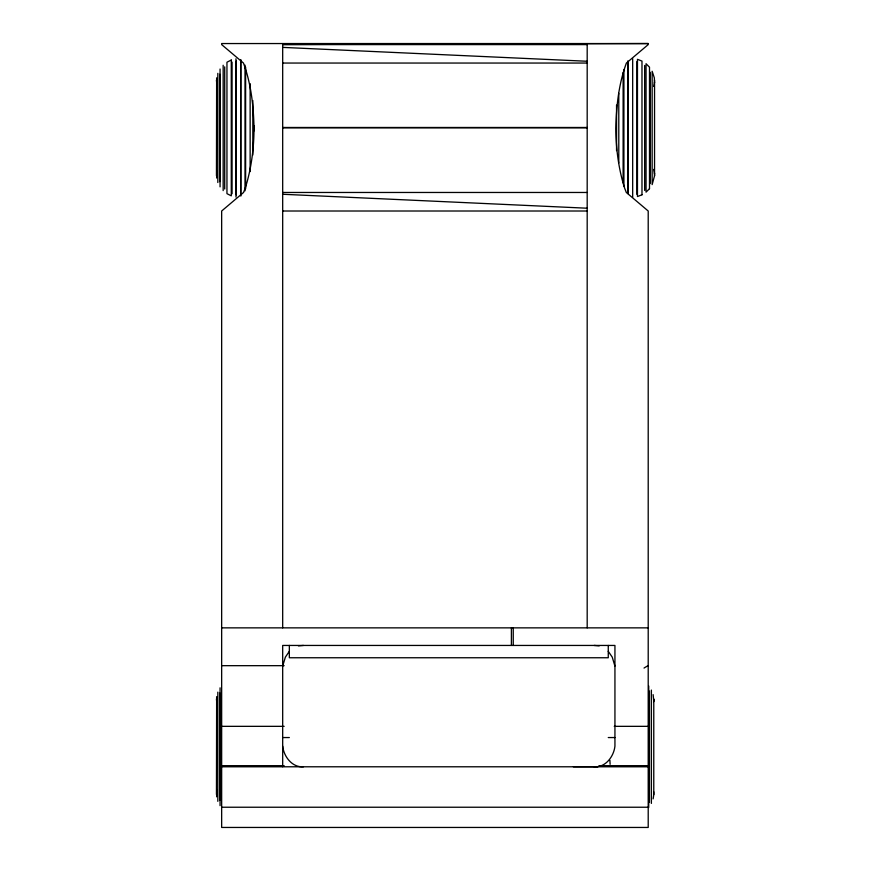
<?xml version="1.0" encoding="UTF-8"?>
<svg xmlns="http://www.w3.org/2000/svg" width="871" height="871" viewBox="0 0 871 871"><rect width="100%" height="100%" fill="white"/><g stroke="black" fill="none" stroke-linecap="round" stroke-linejoin="round"><path stroke-width="1.31" d="M654.502 82.887L654.35 77.933L652.15 71.27L652.15 184.598L654.546 175.8L654.546 80.078M653.729 701.035L653.13 694.623M653.729 701.688L653.773 699.565M216.639 178.032L216.89 171.086M216.639 796.834L216.89 789.899M216.454 175.713L216.639 77.835M216.454 794.515L216.639 696.648M653.773 698.88L653.773 794.602L653.13 798.859M654.502 82.233L653.686 86.458M282.683 666.108L285.383 657.115L289.368 651.29M298.426 645.879L303.446 645.444M594.164 766.785C605.541 767.656 613.837 756.507 614.937 746.12L614.937 645.444L282.683 645.444L282.683 766.785M282.792 44.454L648.209 43.55L648.209 44.606L626.401 63.05C618.824 83.594 616.352 105.685 615.873 127.482L615.851 127.863A112.25 56.125 -90 0 0 624.627 188.136L626.314 192.469L648.209 211.011L648.209 827.45L221.659 827.45L221.659 211.011L243.553 192.469L245.241 188.136A112.25 56.125 -90 0 0 254.016 127.863L253.994 127.482C253.515 105.685 251.044 83.594 243.466 63.05L221.659 44.606L221.659 43.55L648.209 43.55M282.792 44.606L587.087 44.606M282.846 63.05L587.021 63.05M282.563 127.482L587.304 127.482M282.574 127.797L587.294 127.797M282.912 192.469L586.956 192.469M282.792 211.011L587.087 211.011M221.659 627.86L648.209 627.86M221.659 665.673L284.142 665.673M221.659 726.338L284.142 726.338M614.251 726.338L648.209 726.338M282.683 737.552L289.346 737.552M608.263 737.552L614.937 737.552M221.659 765.674L284.142 765.674M599.063 765.674L648.209 765.674M221.659 766.785L648.209 766.785M573.401 766.785L597.19 766.763M221.659 807.232L648.209 807.232M594.164 645.444L599.194 645.879M303.446 766.785C292.068 767.656 283.783 756.507 282.683 746.12M282.781 47.393L587.01 61.253M282.933 194.277L587.108 208.213M608.241 651.29L612.226 657.115L614.937 666.108M653.686 169.41L654.502 173.645M216.89 84.781L216.454 80.154M216.89 703.583L216.454 698.967M609.896 760.296L610.114 764.324M654.502 172.981L654.546 175.8M653.729 791.783L653.773 794.602M651.377 690.072L651.377 803.41M650.18 72.293L650.18 183.585M649.407 691.095L649.407 802.387M648.721 685.989L648.721 807.493M644.66 65.477L644.66 190.401M636.886 61.482L636.886 194.385M632.673 58.553L632.673 197.314M628.154 61.961L628.154 193.678M627.817 60.916L627.817 193.362M623.908 69.778L623.908 186.329M623.124 72.62L623.124 182.845M618.791 93.306L618.791 163.008M616.548 105.043L616.548 150.65M608.263 645.444L608.263 657.757L289.346 657.757L289.346 645.444M587.185 43.55L587.185 627.86M513.248 627.86L513.248 645.444M511.397 627.86L511.397 645.444M282.683 43.55L282.683 627.86M254.212 125.631L254.212 130.792M252.819 100.546L252.819 155.049M250.14 83.583L250.14 171.609M245.622 67.132L245.622 188.8M245.034 65.14L245.034 190.814M240.832 59.555L240.832 196.073M240.701 60.774L240.701 195.093M236.313 60.992L236.313 194.875M235.976 58.793L235.976 197.075M232.067 62.113L232.067 193.754M224.707 66.849L224.707 189.018M223.161 65.26L223.161 190.607M220.069 69.027L220.069 186.851M220.069 687.829L220.069 805.653M219.862 74.22L219.862 181.658M219.862 693.022L219.862 800.46M217.826 73.349L217.826 182.518M217.826 692.151L217.826 801.331M644.028 668.068A100.002 49.995 -90 0 1 648.209 665.673M649.494 188.691L646.053 192.132L646.053 63.735L649.494 67.187L649.494 188.691M231.283 60.034L226.95 62.222L226.95 193.656L231.283 195.844L231.283 60.034M641.981 194.788L637.463 196.541L637.463 59.326L641.981 61.079L641.981 194.788"/></g></svg>
